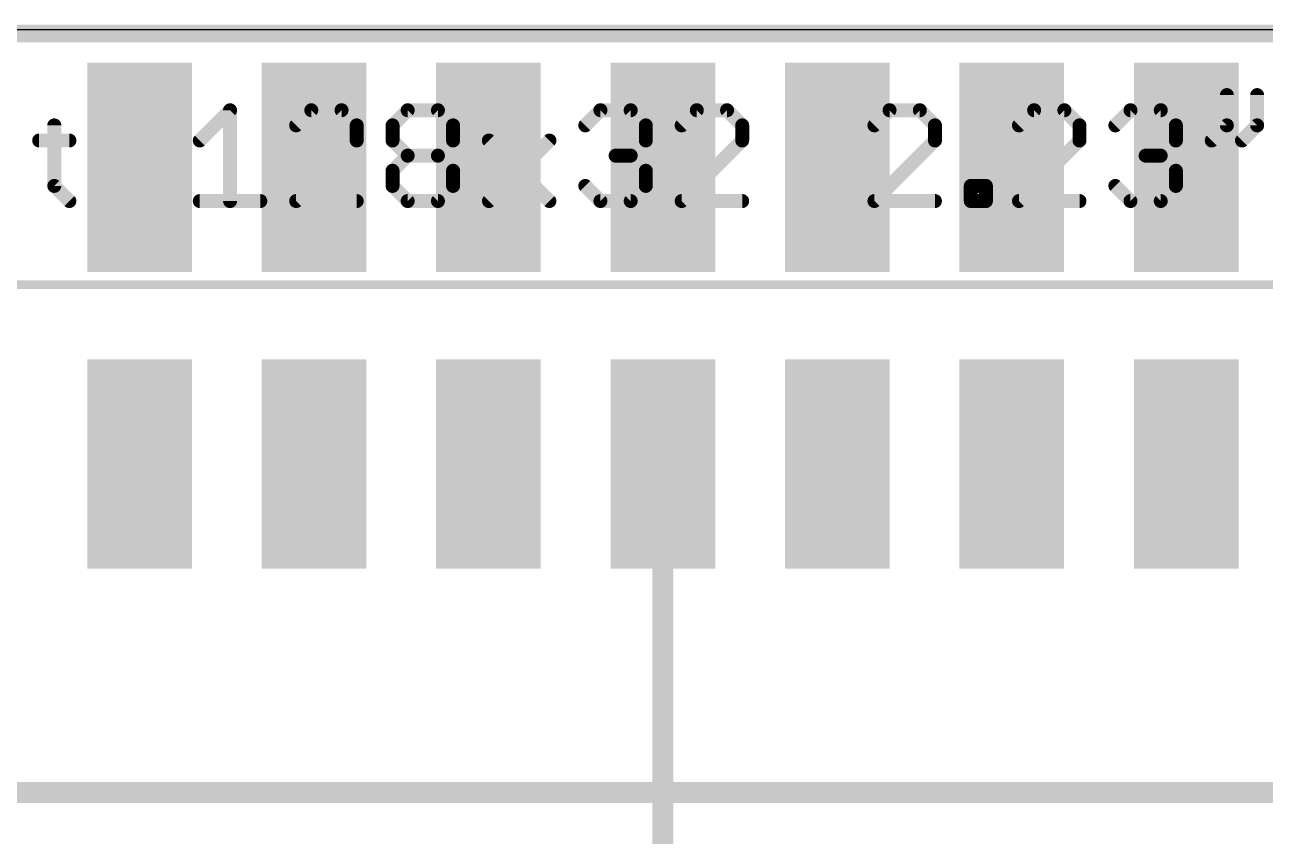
# Model space of a CAD drawing. Extents: x -0.1 to 65.4, y -0.8 to 30.7.
# Drawn here: x 19.42 to 37.48, y 18.92 to 30.73 of the extents above; entities that cross this region are included whole.
import ezdxf

# ---------------------------------------------------------------- set-up
doc = ezdxf.new("R2010")
doc.units = 0
for name, color, linetype in [('16', 5, 'CONTINUOUS'), ('20', 53, 'CONTINUOUS'), ('21', 40, 'CONTINUOUS')]:
    doc.layers.add(name, color=color, linetype=linetype)

# ---------------------------------------------------------------- blocks, each defined once
blk = doc.blocks.new('RECT')
blk.add_solid([(-0.5, -0.5), (0.5, -0.5), (-0.5, 0.5), (0.5, 0.5)])

msp = doc.modelspace()

# ---------------------------------------------------------------- linework, layer by layer
at = {"layer": '16'}
for points, const_width in [([(65.278, 30.607), (0, 30.607)], 0.254), ([(28.715, 24.3394), (28.715, 19.558)], 0.3048), ([(13.1933, 19.558), (28.715, 19.558)], 0.3048), ([(44.45, 19.558), (28.715, 19.558)], 0.3048), ([(28.715, 19.558), (28.715, 14.0009)], 0.3048)]:
    msp.add_lwpolyline(points, dxfattribs=dict(at, const_width=const_width))
at = {"layer": '16', "const_width": 0.1524}
for points in [[(28.7912, 24.3394, 1), (28.6388, 24.3394)], [(28.715, 19.6342, 1), (28.715, 19.4818)], [(28.7912, 19.558, 1), (28.6388, 19.558)], [(28.715, 19.4818, 1), (28.715, 19.6342)], [(28.6388, 19.558, 1), (28.7912, 19.558)]]:
    msp.add_lwpolyline(points, format="xyb", dxfattribs=at)
at = {"layer": '20'}
msp.add_line((62.0254, 30.6604), (3.0254, 30.6604), dxfattribs=at)
at = {"layer": '21'}
for points, const_width in [([(36.9268, 29.7109), (36.9268, 29.2702)], 0.2032), ([(37.3674, 29.7109), (37.3674, 29.2702)], 0.2032), ([(21.9721, 29.0499), (22.4127, 29.4905)], 0.2032), ([(22.4127, 29.4905), (22.4127, 28.1686)], 0.2032), ([(23.5957, 29.4905), (23.3753, 29.2702)], 0.2032), ([(24.0363, 29.4905), (23.5957, 29.4905)], 0.2032), ([(24.2566, 29.2702), (24.0363, 29.4905)], 0.2032), ([(24.7786, 29.2702), (24.9989, 29.4905)], 0.2032), ([(24.9989, 29.4905), (25.4396, 29.4905)], 0.2032), ([(25.4396, 29.4905), (25.6599, 29.2702)], 0.2032), ([(27.5852, 29.2702), (27.8055, 29.4905)], 0.2032), ([(27.8055, 29.4905), (28.2461, 29.4905)], 0.2032), ([(28.2461, 29.4905), (28.4665, 29.2702)], 0.2032), ([(29.2088, 29.4905), (28.9884, 29.2702)], 0.2032), ([(29.6494, 29.4905), (29.2088, 29.4905)], 0.2032), ([(29.8697, 29.2702), (29.6494, 29.4905)], 0.2032), ([(32.0153, 29.4905), (31.795, 29.2702)], 0.2032), ([(32.456, 29.4905), (32.0153, 29.4905)], 0.2032), ([(32.6763, 29.2702), (32.456, 29.4905)], 0.2032), ([(34.1202, 29.4905), (33.8999, 29.2702)], 0.2032), ([(34.5609, 29.4905), (34.1202, 29.4905)], 0.2032), ([(34.7812, 29.2702), (34.5609, 29.4905)], 0.2032), ([(35.3032, 29.2702), (35.5235, 29.4905)], 0.2032), ([(35.5235, 29.4905), (35.9642, 29.4905)], 0.2032), ([(35.9642, 29.4905), (36.1845, 29.2702)], 0.2032), ([(19.8536, 29.2702), (19.8536, 28.3889)], 0.2032), ([(24.2566, 29.0499), (24.2566, 29.2702)], 0.2032), ([(24.7786, 29.0499), (24.7786, 29.2702)], 0.2032), ([(25.6599, 29.2702), (25.6599, 29.0499)], 0.2032), ([(28.4665, 29.2702), (28.4665, 29.0499)], 0.2032), ([(29.8697, 29.0499), (29.8697, 29.2702)], 0.2032), ([(32.6763, 29.0499), (32.6763, 29.2702)], 0.2032), ([(34.7812, 29.0499), (34.7812, 29.2702)], 0.2032), ([(36.1845, 29.2702), (36.1845, 29.0499)], 0.2032), ([(36.9268, 29.2702), (36.7065, 29.0499)], 0.2032), ([(37.3674, 29.2702), (37.1471, 29.0499)], 0.2032), ([(19.6333, 29.0499), (20.0739, 29.0499)], 0.2032), ([(23.3753, 28.1686), (24.2566, 29.0499)], 0.2032), ([(24.9989, 28.8296), (24.7786, 29.0499)], 0.2032), ([(25.6599, 29.0499), (25.4396, 28.8296)], 0.2032), ([(26.1819, 29.0499), (27.0632, 28.1686)], 0.2032), ([(26.1819, 28.1686), (27.0632, 29.0499)], 0.2032), ([(28.4665, 29.0499), (28.2461, 28.8296)], 0.2032), ([(28.9884, 28.1686), (29.8697, 29.0499)], 0.2032), ([(31.795, 28.1686), (32.6763, 29.0499)], 0.2032), ([(33.8999, 28.1686), (34.7812, 29.0499)], 0.2032), ([(36.1845, 29.0499), (35.9642, 28.8296)], 0.2032), ([(24.7786, 28.6092), (24.9989, 28.8296)], 0.2032), ([(24.9989, 28.8296), (25.4396, 28.8296)], 0.2032), ([(25.4396, 28.8296), (25.6599, 28.6092)], 0.2032), ([(28.2461, 28.8296), (28.0258, 28.8296)], 0.2032), ([(28.2461, 28.8296), (28.4665, 28.6092)], 0.2032), ([(35.9642, 28.8296), (35.7438, 28.8296)], 0.2032), ([(35.9642, 28.8296), (36.1845, 28.6092)], 0.2032), ([(24.7786, 28.3889), (24.7786, 28.6092)], 0.2032), ([(25.6599, 28.6092), (25.6599, 28.3889)], 0.2032), ([(28.4665, 28.6092), (28.4665, 28.3889)], 0.2032), ([(36.1845, 28.6092), (36.1845, 28.3889)], 0.2032), ([(19.8536, 28.3889), (20.0739, 28.1686)], 0.2032), ([(24.9989, 28.1686), (24.7786, 28.3889)], 0.2032), ([(25.6599, 28.3889), (25.4396, 28.1686)], 0.2032), ([(27.8055, 28.1686), (27.5852, 28.3889)], 0.2032), ([(28.4665, 28.3889), (28.2461, 28.1686)], 0.2032), ([(33.1983, 28.1686), (33.1983, 28.3889)], 0.2032), ([(33.1983, 28.3889), (33.4186, 28.3889)], 0.2032), ([(33.4186, 28.3889), (33.4186, 28.1686)], 0.2032), ([(35.5235, 28.1686), (35.3032, 28.3889)], 0.2032), ([(36.1845, 28.3889), (35.9642, 28.1686)], 0.2032), ([(21.9721, 28.1686), (22.8533, 28.1686)], 0.2032), ([(24.2566, 28.1686), (23.3753, 28.1686)], 0.2032), ([(25.4396, 28.1686), (24.9989, 28.1686)], 0.2032), ([(28.2461, 28.1686), (27.8055, 28.1686)], 0.2032), ([(29.8697, 28.1686), (28.9884, 28.1686)], 0.2032), ([(32.6763, 28.1686), (31.795, 28.1686)], 0.2032), ([(33.4186, 28.1686), (33.1983, 28.1686)], 0.2032), ([(34.7812, 28.1686), (33.8999, 28.1686)], 0.2032), ([(35.9642, 28.1686), (35.5235, 28.1686)], 0.2032), ([(1.5, 26.952), (63.5, 26.952)], 0.127)]:
    msp.add_lwpolyline(points, dxfattribs=dict(at, const_width=const_width))
at = {"layer": '21', "const_width": 0.1016}
for points in [[(36.9776, 29.7109, 1), (36.876, 29.7109)], [(37.4182, 29.7109, 1), (37.3166, 29.7109)], [(22.4635, 29.4905, 1), (22.3619, 29.4905)], [(22.4486, 29.4546, 1), (22.3768, 29.5264)], [(23.5957, 29.5413, 1), (23.5957, 29.4397)], [(23.6316, 29.4546, 1), (23.5597, 29.5264)], [(24.0722, 29.5264, 1), (24.0004, 29.4546)], [(24.0363, 29.4397, 1), (24.0363, 29.5413)], [(24.9989, 29.5413, 1), (24.9989, 29.4397)], [(25.0349, 29.4546, 1), (24.963, 29.5264)], [(25.4755, 29.5264, 1), (25.4037, 29.4546)], [(25.4396, 29.4397, 1), (25.4396, 29.5413)], [(27.8055, 29.5413, 1), (27.8055, 29.4397)], [(27.8414, 29.4546, 1), (27.7696, 29.5264)], [(28.2821, 29.5264, 1), (28.2102, 29.4546)], [(28.2461, 29.4397, 1), (28.2461, 29.5413)], [(29.2088, 29.5413, 1), (29.2088, 29.4397)], [(29.2447, 29.4546, 1), (29.1728, 29.5264)], [(29.6853, 29.5264, 1), (29.6135, 29.4546)], [(29.6494, 29.4397, 1), (29.6494, 29.5413)], [(32.0153, 29.5413, 1), (32.0153, 29.4397)], [(32.0512, 29.4546, 1), (31.9794, 29.5264)], [(32.4919, 29.5264, 1), (32.42, 29.4546)], [(32.456, 29.4397, 1), (32.456, 29.5413)], [(34.1202, 29.5413, 1), (34.1202, 29.4397)], [(34.1562, 29.4546, 1), (34.0843, 29.5264)], [(34.5968, 29.5264, 1), (34.525, 29.4546)], [(34.5609, 29.4397, 1), (34.5609, 29.5413)], [(35.5235, 29.5413, 1), (35.5235, 29.4397)], [(35.5594, 29.4546, 1), (35.4876, 29.5264)], [(36.0001, 29.5264, 1), (35.9282, 29.4546)], [(35.9642, 29.4397, 1), (35.9642, 29.5413)], [(19.9044, 29.2702, 1), (19.8028, 29.2702)], [(23.3394, 29.3061, 1), (23.4113, 29.2343)], [(24.3074, 29.2702, 1), (24.2058, 29.2702)], [(24.2207, 29.2343, 1), (24.2925, 29.3061)], [(24.8294, 29.2702, 1), (24.7278, 29.2702)], [(24.7427, 29.3061, 1), (24.8145, 29.2343)], [(25.7107, 29.2702, 1), (25.6091, 29.2702)], [(25.624, 29.2343, 1), (25.6958, 29.3061)], [(27.5492, 29.3061, 1), (27.6211, 29.2343)], [(28.5173, 29.2702, 1), (28.4157, 29.2702)], [(28.4305, 29.2343, 1), (28.5024, 29.3061)], [(28.9525, 29.3061, 1), (29.0244, 29.2343)], [(29.9205, 29.2702, 1), (29.8189, 29.2702)], [(29.8338, 29.2343, 1), (29.9057, 29.3061)], [(31.7591, 29.3061, 1), (31.8309, 29.2343)], [(32.7271, 29.2702, 1), (32.6255, 29.2702)], [(32.6404, 29.2343, 1), (32.7122, 29.3061)], [(33.864, 29.3061, 1), (33.9358, 29.2343)], [(34.832, 29.2702, 1), (34.7304, 29.2702)], [(34.7453, 29.2343, 1), (34.8171, 29.3061)], [(35.2673, 29.3061, 1), (35.3391, 29.2343)], [(36.2353, 29.2702, 1), (36.1337, 29.2702)], [(36.1486, 29.2343, 1), (36.2204, 29.3061)], [(36.876, 29.2702, 1), (36.9776, 29.2702)], [(36.9627, 29.2343, 1), (36.8909, 29.3061)], [(37.3166, 29.2702, 1), (37.4182, 29.2702)], [(37.4034, 29.2343, 1), (37.3315, 29.3061)], [(19.6333, 29.1007, 1), (19.6333, 28.9991)], [(20.0739, 28.9991, 1), (20.0739, 29.1007)], [(21.9361, 29.0858, 1), (22.008, 29.014)], [(24.2058, 29.0499, 1), (24.3074, 29.0499)], [(24.2925, 29.014, 1), (24.2207, 29.0858)], [(24.8145, 29.0858, 1), (24.7427, 29.014)], [(24.7278, 29.0499, 1), (24.8294, 29.0499)], [(25.6091, 29.0499, 1), (25.7107, 29.0499)], [(25.6958, 29.014, 1), (25.624, 29.0858)], [(26.2178, 29.0858, 1), (26.146, 29.014)], [(27.0991, 29.014, 1), (27.0273, 29.0858)], [(28.4157, 29.0499, 1), (28.5173, 29.0499)], [(28.5024, 29.014, 1), (28.4305, 29.0858)], [(29.8189, 29.0499, 1), (29.9205, 29.0499)], [(29.9057, 29.014, 1), (29.8338, 29.0858)], [(32.6255, 29.0499, 1), (32.7271, 29.0499)], [(32.7122, 29.014, 1), (32.6404, 29.0858)], [(34.7304, 29.0499, 1), (34.832, 29.0499)], [(34.8171, 29.014, 1), (34.7453, 29.0858)], [(36.1337, 29.0499, 1), (36.2353, 29.0499)], [(36.2204, 29.014, 1), (36.1486, 29.0858)], [(36.6706, 29.0858, 1), (36.7424, 29.014)], [(37.1112, 29.0858, 1), (37.183, 29.014)], [(24.9989, 28.8804, 1), (24.9989, 28.7788)], [(25.0349, 28.7936, 1), (24.963, 28.8655)], [(24.963, 28.7936, 1), (25.0349, 28.8655)], [(25.4755, 28.8655, 1), (25.4037, 28.7936)], [(25.4037, 28.8655, 1), (25.4755, 28.7936)], [(25.4396, 28.7788, 1), (25.4396, 28.8804)], [(28.0258, 28.8804, 1), (28.0258, 28.7788)], [(28.2821, 28.8655, 1), (28.2102, 28.7936)], [(28.2102, 28.8655, 1), (28.2821, 28.7936)], [(28.2461, 28.7788, 1), (28.2461, 28.8804)], [(35.7438, 28.8804, 1), (35.7438, 28.7788)], [(36.0001, 28.8655, 1), (35.9282, 28.7936)], [(35.9282, 28.8655, 1), (36.0001, 28.7936)], [(35.9642, 28.7788, 1), (35.9642, 28.8804)], [(24.8294, 28.6092, 1), (24.7278, 28.6092)], [(24.7427, 28.6452, 1), (24.8145, 28.5733)], [(25.7107, 28.6092, 1), (25.6091, 28.6092)], [(25.624, 28.5733, 1), (25.6958, 28.6452)], [(28.5173, 28.6092, 1), (28.4157, 28.6092)], [(28.4305, 28.5733, 1), (28.5024, 28.6452)], [(36.2353, 28.6092, 1), (36.1337, 28.6092)], [(36.1486, 28.5733, 1), (36.2204, 28.6452)], [(19.8895, 28.4248, 1), (19.8177, 28.353)], [(19.8028, 28.3889, 1), (19.9044, 28.3889)], [(24.8145, 28.4248, 1), (24.7427, 28.353)], [(24.7278, 28.3889, 1), (24.8294, 28.3889)], [(25.6091, 28.3889, 1), (25.7107, 28.3889)], [(25.6958, 28.353, 1), (25.624, 28.4248)], [(27.6211, 28.4248, 1), (27.5492, 28.353)], [(28.4157, 28.3889, 1), (28.5173, 28.3889)], [(28.5024, 28.353, 1), (28.4305, 28.4248)], [(33.2491, 28.3889, 1), (33.1475, 28.3889)], [(33.1983, 28.4397, 1), (33.1983, 28.3381)], [(33.4694, 28.3889, 1), (33.3678, 28.3889)], [(33.4186, 28.3381, 1), (33.4186, 28.4397)], [(35.3391, 28.4248, 1), (35.2673, 28.353)], [(36.1337, 28.3889, 1), (36.2353, 28.3889)], [(36.2204, 28.353, 1), (36.1486, 28.4248)], [(20.038, 28.1327, 1), (20.1098, 28.2045)], [(21.9721, 28.2194, 1), (21.9721, 28.1178)], [(22.3619, 28.1686, 1), (22.4635, 28.1686)], [(22.8533, 28.1178, 1), (22.8533, 28.2194)], [(23.3753, 28.2194, 1), (23.3753, 28.1178)], [(23.3394, 28.2045, 1), (23.4113, 28.1327)], [(24.2566, 28.1178, 1), (24.2566, 28.2194)], [(24.9989, 28.2194, 1), (24.9989, 28.1178)], [(24.963, 28.1327, 1), (25.0349, 28.2045)], [(25.4037, 28.2045, 1), (25.4755, 28.1327)], [(25.4396, 28.1178, 1), (25.4396, 28.2194)], [(26.146, 28.2045, 1), (26.2178, 28.1327)], [(27.0273, 28.1327, 1), (27.0991, 28.2045)], [(27.8055, 28.2194, 1), (27.8055, 28.1178)], [(27.7696, 28.1327, 1), (27.8414, 28.2045)], [(28.2102, 28.2045, 1), (28.2821, 28.1327)], [(28.2461, 28.1178, 1), (28.2461, 28.2194)], [(28.9884, 28.2194, 1), (28.9884, 28.1178)], [(28.9525, 28.2045, 1), (29.0244, 28.1327)], [(29.8697, 28.1178, 1), (29.8697, 28.2194)], [(31.795, 28.2194, 1), (31.795, 28.1178)], [(31.7591, 28.2045, 1), (31.8309, 28.1327)], [(32.6763, 28.1178, 1), (32.6763, 28.2194)], [(33.1983, 28.2194, 1), (33.1983, 28.1178)], [(33.1475, 28.1686, 1), (33.2491, 28.1686)], [(33.3678, 28.1686, 1), (33.4694, 28.1686)], [(33.4186, 28.1178, 1), (33.4186, 28.2194)], [(33.8999, 28.2194, 1), (33.8999, 28.1178)], [(33.864, 28.2045, 1), (33.9358, 28.1327)], [(34.7812, 28.1178, 1), (34.7812, 28.2194)], [(35.5235, 28.2194, 1), (35.5235, 28.1178)], [(35.4876, 28.1327, 1), (35.5594, 28.2045)], [(35.9282, 28.2045, 1), (36.0001, 28.1327)], [(35.9642, 28.1178, 1), (35.9642, 28.2194)]]:
    msp.add_lwpolyline(points, format="xyb", dxfattribs=at)

# ---------------------------------------------------------------- block references
at = {"layer": '16', "xscale": 3.048, "yscale": 1.524}
for p, rotation in [((21.095, 28.6574), 270), ((23.635, 28.6574), 270), ((26.175, 28.6574), 270), ((28.715, 28.6574), 270), ((31.255, 28.6574), 270), ((33.795, 28.6574), 270), ((36.335, 28.6574), 270), ((21.095, 24.3394), 90), ((23.635, 24.3394), 90), ((26.175, 24.3394), 90), ((28.715, 24.3394), 90), ((31.255, 24.3394), 90), ((33.795, 24.3394), 90), ((36.335, 24.3394), 90)]:
    msp.add_blockref('RECT', p, dxfattribs=dict(at, rotation=rotation))

doc.saveas('drawing.dxf')
